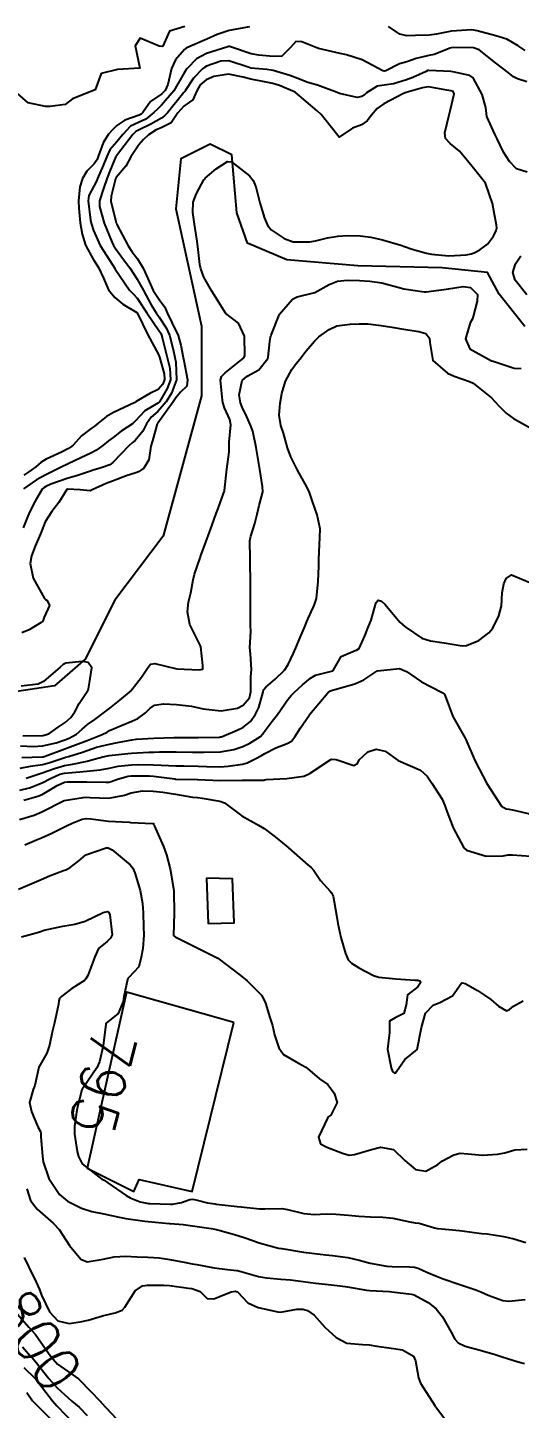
# Model space of a CAD drawing. Header units: metres. Extents: x 307586 to 320046, y 7427249 to 7434250.
# Drawn here: x 319468.6 to 319512.8, y 7428049.3 to 7428173.5 of the extents above; entities that cross this region are included whole.
import ezdxf
from ezdxf.enums import TextEntityAlignment as Align

# ---------------------------------------------------------------- set-up
doc = ezdxf.new("R2010")
doc.units = ezdxf.units.M
doc.header["$MEASUREMENT"] = 0
for name, color, linetype in [('Cotas', 45, 'Continuous'), ('Curvas de Nivel 1m', 11, 'Continuous'), ('Curvas de Nivel 5m', 15, 'Continuous'), ('Edificações', 30, 'Continuous'), ('Hidrografia', 140, 'Continuous')]:
    doc.layers.add(name, color=color, linetype=linetype)
doc.styles.add('Style-STANDARD', font='STANDARD.shx')

msp = doc.modelspace()

# ---------------------------------------------------------------- linework, layer by layer
at = {"layer": 'Curvas de Nivel 1m', "flags": 128}
for points, elevation in [([(319482.73, 7428173.65), (319481.37, 7428173.24), (319480.75, 7428171.89), (319480.74, 7428171.86), (319480.71, 7428171.84), (319480.44, 7428171.89), (319478.72, 7428172.61), (319478.27, 7428171.92), (319478.68, 7428169.91), (319476.68, 7428169.78), (319475.22, 7428169.41), (319474.66, 7428167.96), (319472.65, 7428167.13), (319471.99, 7428166.64), (319470.64, 7428166.45), (319470.21, 7428166.45), (319468.64, 7428166.77), (319467.21, 7428168.05)], 791), ([(319513.5, 7428168.66), (319512.68, 7428168.93), (319512.3, 7428169.13), (319511.83, 7428169.51), (319510.7, 7428170.39), (319509.21, 7428171.55), (319508.71, 7428171.72), (319506.88, 7428171.75), (319506.71, 7428171.73), (319506.59, 7428171.7), (319506.3, 7428171.58), (319505.16, 7428171.14), (319504.7, 7428171.05), (319503.55, 7428170.76), (319502.7, 7428170.48), (319502.04, 7428170.28), (319500.82, 7428169.65), (319500.68, 7428169.62), (319500.54, 7428169.65), (319498.7, 7428170.65), (319497.29, 7428171.1), (319496.71, 7428171.23), (319494.75, 7428171.68), (319494.71, 7428171.69), (319494.62, 7428171.72), (319493.26, 7428172.27), (319492.72, 7428172.31), (319492.24, 7428171.75), (319491.47, 7428170.99), (319490.7, 7428170.96), (319489.4, 7428171.08), (319488.7, 7428171.2), (319486.86, 7428171.82), (319486.76, 7428171.86), (319486.71, 7428171.86), (319486.68, 7428171.85), (319486.6, 7428171.82), (319485.17, 7428171.37), (319484.7, 7428171.22), (319483.8, 7428170.75), (319482.94, 7428169.86), (319482.83, 7428169.71), (319482.68, 7428169.47), (319481.74, 7428167.87), (319480.65, 7428166.58), (319480.3, 7428166.24), (319479.96, 7428165.9), (319479.24, 7428165.3), (319478.63, 7428165.04), (319477.86, 7428164.68), (319477.15, 7428163.93), (319476.61, 7428163.26), (319475.99, 7428162.55), (319475.71, 7428161.95), (319475.4, 7428161.13), (319474.89, 7428159.96), (319474.79, 7428159.73), (319474.56, 7428159.27), (319474.09, 7428158.43), (319474.03, 7428157.97), (319474.25, 7428156.23), (319474.3, 7428155.96), (319474.51, 7428155.29), (319475.13, 7428153.95), (319476.25, 7428152.16), (319476.4, 7428151.94), (319476.47, 7428151.82), (319477.77, 7428149.92), (319478.1, 7428149.58), (319478.44, 7428149.21), (319479.33, 7428147.9), (319480.41, 7428146.3), (319480.57, 7428146.05), (319480.65, 7428145.89), (319480.74, 7428145.54), (319481.16, 7428143.88), (319481.4, 7428142.92), (319481.45, 7428141.87), (319481.15, 7428141.07), (319480.45, 7428139.89), (319480.32, 7428139.77), (319479.15, 7428139.07), (319478.31, 7428138.17), (319478.04, 7428137.91), (319477, 7428137.23), (319476.28, 7428136.68), (319475.87, 7428136.36), (319475.35, 7428135.95), (319474.72, 7428135.51), (319474.27, 7428135.26), (319473.4, 7428134.83), (319472.26, 7428134.29), (319471.61, 7428133.99), (319470.25, 7428133.32), (319469.41, 7428132.85), (319468.23, 7428132.05)], 789), ([(319513.54, 7428160.53), (319512.58, 7428160.85), (319511.96, 7428161.51), (319511.42, 7428162.33), (319510.85, 7428163.53), (319510.62, 7428163.97), (319509.9, 7428165.54), (319509.83, 7428166.36), (319509.49, 7428167.54), (319508.68, 7428169.03), (319508.37, 7428169.25), (319506.86, 7428169.58), (319506.68, 7428169.6), (319506.67, 7428169.6), (319504.68, 7428169.7), (319504.6, 7428169.68), (319504.44, 7428169.6), (319503.24, 7428169.05), (319502.68, 7428168.85), (319501.52, 7428168.49), (319500.67, 7428168.36), (319500.04, 7428168.29), (319499.08, 7428167.67), (319498.86, 7428167.47), (319498.66, 7428167.34), (319498.25, 7428167.26), (319496.66, 7428167.61), (319496.44, 7428167.7), (319494.67, 7428168.38), (319493.79, 7428168.61), (319492.68, 7428169.05), (319492.18, 7428169.25), (319490.68, 7428169.69), (319490.12, 7428169.78), (319488.68, 7428169.91), (319488.52, 7428169.95), (319486.69, 7428170.57), (319485.99, 7428170.53), (319484.69, 7428170.08), (319484.53, 7428170), (319484.34, 7428169.84), (319483.53, 7428169), (319482.77, 7428167.86), (319482.73, 7428167.79), (319482.66, 7428167.72), (319481.17, 7428165.88), (319480.92, 7428165.6), (319480.64, 7428165.4), (319479.68, 7428164.85), (319478.62, 7428164.35), (319478.33, 7428164.2), (319478.06, 7428163.92), (319476.59, 7428162.02), (319476.56, 7428161.98), (319476.54, 7428161.94), (319475.96, 7428160.56), (319475.73, 7428159.95), (319475.43, 7428159.08), (319475.07, 7428157.95), (319475.06, 7428157.44), (319475.49, 7428155.95), (319476.17, 7428154.27), (319476.33, 7428153.94), (319476.49, 7428153.68), (319477.22, 7428152.67), (319477.79, 7428151.92), (319478.46, 7428150.92), (319479.02, 7428149.9), (319479.72, 7428148.6), (319480.15, 7428147.89), (319480.42, 7428147.49), (319481.06, 7428146.53), (319481.37, 7428145.88), (319481.68, 7428144.58), (319481.84, 7428143.87), (319481.94, 7428143.44), (319481.99, 7428141.87), (319481.55, 7428140.66), (319481.05, 7428139.88), (319480.31, 7428139.01), (319479.72, 7428138.49), (319479.29, 7428137.9), (319478.97, 7428137.23), (319478.28, 7428136.41), (319478.01, 7428136.18), (319477.71, 7428135.92), (319476.26, 7428134.41), (319475.98, 7428134.22), (319475.21, 7428133.95), (319474.48, 7428133.73), (319474.25, 7428133.65), (319473.01, 7428133.21), (319472.24, 7428133.02), (319470.69, 7428132.46), (319470.24, 7428132.25), (319470.08, 7428132.16), (319469.92, 7428132.01), (319469.29, 7428130.95), (319468.81, 7428130.02), (319468.62, 7428129.6), (319468.19, 7428128.54)], 788), ([(319467.95, 7428108.93), (319469.12, 7428108.85), (319469.95, 7428108.91), (319471.16, 7428109.2), (319471.96, 7428109.46), (319472.33, 7428109.61), (319472.99, 7428109.97), (319473.51, 7428110.42), (319473.98, 7428110.83), (319474.63, 7428111.3), (319475.51, 7428111.94), (319476, 7428112.31), (319476.9, 7428113.02), (319477.93, 7428113.91), (319477.97, 7428113.96), (319478.01, 7428114.01), (319478.83, 7428115.09), (319479.39, 7428115.9), (319479.66, 7428116.27), (319480.04, 7428116.33), (319482.03, 7428115.86), (319484.03, 7428115.75), (319484.37, 7428115.83), (319484.36, 7428116.16), (319484.17, 7428117.84), (319484.15, 7428117.93), (319484.07, 7428118.09), (319483.19, 7428119.85), (319482.97, 7428120.98), (319483.07, 7428121.85), (319483.27, 7428122.7), (319483.48, 7428123.85), (319483.61, 7428124.37), (319484.13, 7428125.84), (319484.14, 7428125.87), (319484.16, 7428125.95), (319484.67, 7428127.34), (319484.85, 7428127.83), (319485.21, 7428128.82), (319485.57, 7428129.83), (319485.74, 7428130.29), (319486.23, 7428131.62), (319486.28, 7428131.77), (319486.3, 7428131.82), (319486.3, 7428131.89), (319486.51, 7428133.82), (319486.72, 7428135.37), (319486.72, 7428135.81), (319486.74, 7428136.26), (319486.88, 7428137.81), (319486.79, 7428138.29), (319486.32, 7428139.33), (319486.16, 7428139.82), (319486.12, 7428140.02), (319485.96, 7428141.82), (319486.03, 7428142.15), (319486.36, 7428142.49), (319488.01, 7428143.8), (319488.15, 7428144.02), (319488.12, 7428145.79), (319487.58, 7428146.97), (319486.42, 7428147.82), (319485.16, 7428149.83), (319484.46, 7428151.1), (319484.19, 7428151.84), (319484.1, 7428152.23), (319483.91, 7428153.85), (319483.83, 7428154.52), (319483.62, 7428155.85), (319483.47, 7428156.92), (319483.49, 7428157.85), (319483.78, 7428158.62), (319484.45, 7428159.84), (319484.5, 7428159.91), (319484.57, 7428159.99), (319485.57, 7428160.84), (319486.59, 7428161.49), (319486.94, 7428161.46), (319488.57, 7428160.2), (319488.9, 7428159.79), (319489.12, 7428159.22), (319489.49, 7428157.78), (319489.91, 7428156.4), (319490.17, 7428155.77), (319490.52, 7428155.36), (319491.69, 7428154.56), (319492.5, 7428154.27), (319493.97, 7428154.26), (319494.5, 7428154.37), (319495.57, 7428154.64), (319496.51, 7428154.79), (319497.37, 7428154.83), (319498.51, 7428154.81), (319499.48, 7428154.69), (319500.51, 7428154.46), (319502.17, 7428153.96), (319502.5, 7428153.85), (319503.2, 7428153.61), (319504.49, 7428153.24), (319504.93, 7428153.15), (319506.49, 7428153.01), (319508.04, 7428153.11), (319508.49, 7428153.18), (319508.77, 7428153.27), (319509.29, 7428153.54), (319509.97, 7428154.07), (319510.51, 7428154.79), (319510.75, 7428155.29), (319510.8, 7428155.53), (319510.78, 7428155.78), (319510.54, 7428157.07), (319510.46, 7428157.53), (319510.44, 7428157.63), (319509.79, 7428159.54), (319508.59, 7428161.06), (319508.16, 7428161.56), (319507.46, 7428162.42), (319506.61, 7428163.11), (319506.2, 7428163.58), (319506.14, 7428164.07), (319506.5, 7428165.58), (319506.52, 7428165.7), (319506.65, 7428166.17), (319506.96, 7428167.58), (319506.88, 7428167.79), (319506.67, 7428167.87), (319506.32, 7428167.93), (319504.67, 7428168.21), (319504.13, 7428168.14), (319502.66, 7428167.72), (319502.41, 7428167.62), (319500.65, 7428166.69), (319500.04, 7428166.27), (319499.52, 7428165.66), (319499.15, 7428165.15), (319498.63, 7428164.8), (319497.82, 7428164.49), (319496.61, 7428163.7), (319495, 7428165.72), (319494.65, 7428166.06), (319492.66, 7428167.74), (319491.26, 7428168.35), (319490.67, 7428168.52), (319489.77, 7428168.69), (319488.67, 7428168.91), (319487.98, 7428169.1), (319486.68, 7428169.37), (319485.35, 7428169.15), (319484.67, 7428168.85), (319484.12, 7428168.4), (319483.83, 7428167.85), (319483.45, 7428167.06), (319482.65, 7428166.47), (319482.11, 7428165.87), (319481.52, 7428164.99), (319480.62, 7428164.54), (319480.16, 7428164.35), (319479.46, 7428163.9), (319479.02, 7428163.49), (319478.6, 7428163), (319477.89, 7428161.92), (319477.42, 7428161.09), (319476.56, 7428160.06), (319476.52, 7428159.99), (319476.5, 7428159.94), (319476.12, 7428158.37), (319476.09, 7428157.94), (319476.52, 7428156.09), (319476.56, 7428155.98), (319476.58, 7428155.94), (319476.62, 7428155.84), (319477.65, 7428153.92), (319477.98, 7428153.41), (319478.48, 7428152.74), (319478.98, 7428151.9), (319479.4, 7428150.96), (319479.89, 7428149.9), (319480.43, 7428149.08), (319480.94, 7428148.39), (319481.15, 7428147.88), (319481.56, 7428147.02), (319482.14, 7428145.86), (319482.39, 7428144.97), (319482.59, 7428143.86), (319482.64, 7428143.59), (319482.99, 7428141.85), (319482.91, 7428141.29), (319482.34, 7428140.74), (319481.94, 7428140.25), (319481.7, 7428139.87), (319480.3, 7428137.96), (319480.27, 7428137.92), (319480.25, 7428137.89), (319479.82, 7428136.36), (319479.69, 7428135.9), (319479.49, 7428134.67), (319479.06, 7428133.9), (319478.57, 7428133.59), (319478.25, 7428133.47), (319477.56, 7428133.24), (319476.24, 7428132.75), (319475.66, 7428132.53), (319474.41, 7428131.96), (319474.29, 7428131.9), (319474.23, 7428131.88), (319473.34, 7428131.97), (319472.23, 7428132.02), (319472.13, 7428131.98), (319471.4, 7428130.81), (319470.78, 7428130), (319470.19, 7428129.08), (319469.89, 7428128.31), (319469.77, 7428128.01), (319469.28, 7428126.9), (319468.94, 7428126.02), (319468.83, 7428125.33), (319469.1, 7428124.02), (319470.11, 7428122.18), (319470.21, 7428122.1), (319470.37, 7428122.01), (319470.56, 7428121.55), (319470.09, 7428120.49), (319469.96, 7428120.14), (319469.83, 7428120.01), (319468.75, 7428119.35), (319468.07, 7428119.09)], 787), ([(319513.5, 7428149.49), (319512.46, 7428150.83), (319512.26, 7428151.5), (319512.48, 7428152.28), (319512.98, 7428153.01)], 788), ([(319468.08, 7428107.88), (319469.94, 7428107.93), (319470, 7428107.95), (319470.17, 7428108.01), (319471.95, 7428108.65), (319472.92, 7428109), (319473.96, 7428109.41), (319475.3, 7428109.94), (319475.74, 7428110.16), (319475.97, 7428110.29), (319477.1, 7428110.79), (319477.98, 7428111.14), (319478.52, 7428111.37), (319479.21, 7428111.9), (319479.6, 7428112.29), (319480, 7428112.57), (319480.82, 7428112.7), (319482, 7428112.63), (319483.34, 7428112.5), (319484, 7428112.35), (319484.4, 7428112.24), (319486, 7428112.08), (319487.47, 7428112.32), (319488, 7428112.59), (319488.55, 7428113.24), (319488.67, 7428113.78), (319488.69, 7428115.13), (319488.74, 7428115.78), (319488.64, 7428117.2), (319488.6, 7428117.78), (319488.67, 7428119.19), (319488.66, 7428119.78), (319488.64, 7428121.25), (319488.64, 7428121.78), (319488.65, 7428123.26), (319488.65, 7428123.78), (319488.63, 7428125.31), (319488.63, 7428125.79), (319488.6, 7428127.36), (319488.68, 7428127.79), (319489.05, 7428128.92), (319489.25, 7428129.78), (319489.44, 7428130.55), (319489.75, 7428131.77), (319489.74, 7428132.27), (319489.48, 7428133.78), (319489.35, 7428134.69), (319489.17, 7428135.78), (319488.85, 7428137.23), (319488.66, 7428137.79), (319488.31, 7428138.53), (319487.91, 7428139.39), (319487.76, 7428139.8), (319487.63, 7428140.5), (319487.89, 7428141.8), (319488.36, 7428142.19), (319489.39, 7428142.75), (319490.2, 7428143.77), (319490.24, 7428143.91), (319490.4, 7428145.31), (319490.46, 7428145.71), (319490.48, 7428145.77), (319490.52, 7428145.88), (319491.25, 7428147.76), (319492.44, 7428149.1), (319492.85, 7428149.32), (319494.44, 7428149.72), (319495.72, 7428150.44), (319496.46, 7428150.72), (319497.33, 7428150.82), (319498.46, 7428150.79), (319499.38, 7428150.74), (319500.46, 7428150.57), (319501.9, 7428150.18), (319502.45, 7428150.05), (319504.28, 7428149.76), (319504.45, 7428149.76), (319506.04, 7428149.99), (319506.45, 7428150.05), (319507.78, 7428150.24), (319508.45, 7428150.15), (319509.08, 7428149.54), (319509.05, 7428148.93), (319508.69, 7428147.55), (319508.62, 7428147.35), (319508.42, 7428146.99), (319508, 7428145.56), (319508.39, 7428144.66), (319510.33, 7428143.57), (319510.37, 7428143.56), (319510.47, 7428143.53), (319511.92, 7428143.06), (319512.37, 7428142.9), (319512.99, 7428142.87)], 788), ([(319467.93, 7428106.91), (319468.86, 7428107.09), (319469.93, 7428107.26), (319470.52, 7428107.41), (319471.94, 7428107.89), (319472.01, 7428107.91), (319472.28, 7428107.98), (319473.55, 7428108.36), (319473.95, 7428108.5), (319474.8, 7428108.79), (319475.95, 7428109.07), (319476.67, 7428109.21), (319477.96, 7428109.45), (319478.36, 7428109.51), (319479.96, 7428109.6), (319481.75, 7428109.66), (319481.96, 7428109.66), (319482.16, 7428109.66), (319483.96, 7428109.68), (319485.86, 7428109.71), (319485.96, 7428109.72), (319486.04, 7428109.73), (319486.25, 7428109.81), (319487.45, 7428110.32), (319487.97, 7428110.56), (319488.65, 7428111.12), (319489.11, 7428111.78), (319489.39, 7428112.38), (319489.78, 7428113.77), (319489.83, 7428113.96), (319490.02, 7428114.21), (319490.88, 7428114.91), (319491.72, 7428115.74), (319492.05, 7428116.25), (319492.53, 7428117.26), (319492.73, 7428117.73), (319493.12, 7428118.68), (319493.57, 7428119.73), (319493.72, 7428120.1), (319494.1, 7428120.97), (319494.33, 7428121.5), (319494.42, 7428121.72), (319494.57, 7428122.17), (319494.72, 7428123.71), (319494.78, 7428125.09), (319494.79, 7428125.71), (319494.81, 7428126.35), (319494.89, 7428127.71), (319494.92, 7428128.44), (319494.65, 7428129.72), (319494.22, 7428130.9), (319493.95, 7428131.72), (319493.72, 7428132.24), (319492.89, 7428133.73), (319492.27, 7428134.94), (319491.98, 7428135.74), (319491.61, 7428137.06), (319491.39, 7428137.75), (319491.24, 7428138.68), (319491.31, 7428139.76), (319491.46, 7428140.63), (319491.81, 7428141.75), (319492.36, 7428142.79), (319492.77, 7428143.34), (319493.08, 7428143.73), (319493.65, 7428144.47), (319494.4, 7428145.34), (319494.59, 7428145.53), (319494.79, 7428145.72), (319495.71, 7428146.4), (319496.41, 7428146.71), (319497.62, 7428146.88), (319498.42, 7428146.91), (319499.19, 7428146.89), (319500.41, 7428146.74), (319501.36, 7428146.59), (319502.41, 7428146.43), (319503.8, 7428146.21), (319504.41, 7428146.03), (319504.74, 7428145.6), (319504.77, 7428145.22), (319505.05, 7428143.59), (319506.36, 7428142.47), (319506.98, 7428142.19), (319508.35, 7428141.7), (319508.68, 7428141.55), (319510.33, 7428140.25), (319510.99, 7428139.52), (319511.65, 7428138.85), (319512.31, 7428138.39), (319513.91, 7428137.48)], 789), ([(319468.17, 7428109.82), (319469.96, 7428109.86), (319470.52, 7428110), (319471.36, 7428110.6), (319471.98, 7428111.03), (319472.49, 7428111.47), (319472.86, 7428111.97), (319473.24, 7428112.73), (319474.01, 7428113.91), (319474.05, 7428113.96), (319474.08, 7428114.03), (319474.37, 7428115.95), (319474.04, 7428116.41), (319473.5, 7428116.5), (319472.04, 7428116.36), (319471.79, 7428116.24), (319471.53, 7428115.99), (319470.02, 7428114.7), (319469.56, 7428114.48), (319468.02, 7428114.3)], 786), ([(319467.9, 7428104.94), (319468.78, 7428105.15), (319469.91, 7428105.61), (319470.67, 7428106), (319471.51, 7428106.39), (319471.92, 7428106.48), (319473.3, 7428106.58), (319473.92, 7428106.64), (319475.11, 7428106.76), (319475.93, 7428106.92), (319476.74, 7428107.11), (319477.93, 7428107.23), (319478.59, 7428107.25), (319479.93, 7428107.22), (319480.62, 7428107.19), (319481.93, 7428107.14), (319482.65, 7428107.13), (319483.93, 7428107.1), (319484.68, 7428107.08), (319485.93, 7428107.04), (319486.65, 7428107.09), (319487.94, 7428107.28), (319488.34, 7428107.39), (319489.13, 7428107.78), (319489.65, 7428108.07), (319489.95, 7428108.23), (319490.94, 7428108.75), (319491.96, 7428109.14), (319492.35, 7428109.35), (319492.65, 7428109.73), (319493.16, 7428110.55), (319493.96, 7428111.72), (319493.98, 7428111.74), (319493.99, 7428111.76), (319495.61, 7428113.7), (319495.84, 7428113.87), (319496.02, 7428113.94), (319497.39, 7428114.31), (319498.03, 7428114.49), (319498.84, 7428114.85), (319500, 7428115.65), (319500.03, 7428115.67), (319500.04, 7428115.67), (319500.08, 7428115.68), (319502.05, 7428115.88), (319502.68, 7428115.61), (319504.03, 7428114.67), (319505.82, 7428113.76), (319506.01, 7428113.67), (319506.1, 7428113.57), (319506.15, 7428113.43), (319506.86, 7428111.56), (319507.96, 7428109.6), (319508, 7428109.55), (319508.03, 7428109.48), (319508.86, 7428107.54), (319509.92, 7428105.53), (319511.24, 7428103.51), (319511.65, 7428103.26), (319511.89, 7428103.22), (319512.23, 7428103.16), (319513.89, 7428102.78)], 791), ([(319468.25, 7428104.03), (319469.52, 7428104.39), (319469.9, 7428104.56), (319471.26, 7428105.35), (319471.91, 7428105.66), (319472.18, 7428105.7), (319473.91, 7428105.7), (319475.64, 7428105.67), (319475.91, 7428105.67), (319476.12, 7428105.72), (319476.67, 7428105.92), (319477.63, 7428106.2), (319477.92, 7428106.24), (319479.57, 7428106.24), (319479.92, 7428106.21), (319481.83, 7428105.95), (319481.91, 7428105.94), (319483.85, 7428105.9), (319483.91, 7428105.9), (319485.91, 7428105.81), (319487.89, 7428105.83), (319487.92, 7428105.83), (319489.85, 7428105.85), (319489.92, 7428105.86), (319490.05, 7428105.9), (319491.93, 7428106), (319493.45, 7428106.21), (319493.93, 7428106.4), (319495.86, 7428107.69), (319495.94, 7428107.72), (319496.36, 7428107.69), (319497.94, 7428107.17), (319498.26, 7428107.34), (319498.43, 7428107.67), (319499.2, 7428108.4), (319499.95, 7428108.63), (319500.75, 7428108.44), (319501.94, 7428107.62), (319503.93, 7428106.75), (319504.53, 7428106.19), (319504.97, 7428105.58), (319505.9, 7428104.13), (319506.14, 7428103.57), (319506.25, 7428103.2), (319506.87, 7428101.56), (319507.85, 7428099.76), (319508.07, 7428099.55), (319509.84, 7428098.99), (319511.37, 7428099.04), (319511.84, 7428099.12), (319512.21, 7428099.12), (319513.84, 7428099.01)], 792), ([(319467.88, 7428102.3), (319469.2, 7428102.7), (319469.88, 7428102.99), (319471.83, 7428103.98), (319471.89, 7428104), (319473.58, 7428104.28), (319473.9, 7428104.3), (319474.22, 7428104.28), (319475.9, 7428104.21), (319477.31, 7428104.5), (319477.9, 7428104.69), (319478.93, 7428104.87), (319479.9, 7428104.86), (319480.77, 7428104.75), (319481.9, 7428104.57), (319483.42, 7428104.32), (319483.9, 7428104.27), (319484.29, 7428104.23), (319485.89, 7428103.95), (319486.32, 7428103.81), (319487.88, 7428102.63), (319489.36, 7428101.78), (319489.87, 7428101.48), (319490.87, 7428100.74), (319491.85, 7428099.94), (319492.07, 7428099.74), (319493.83, 7428098.18), (319494.09, 7428097.98), (319494.34, 7428097.71), (319494.93, 7428096.82), (319495.8, 7428095.86), (319495.94, 7428095.69), (319496.07, 7428095.41), (319496.39, 7428093.68), (319496.5, 7428092.95), (319496.77, 7428091.68), (319497.18, 7428090.23), (319497.43, 7428089.67), (319497.72, 7428089.36), (319498.46, 7428088.92), (319499.71, 7428088.27), (319500.18, 7428088.12), (319501.71, 7428087.97), (319503.46, 7428087.85), (319503.71, 7428087.83), (319503.88, 7428087.77), (319503.94, 7428087.6), (319503.7, 7428087.24), (319502.78, 7428086.52), (319502.65, 7428085.61), (319502.45, 7428084.84), (319501.67, 7428084.46), (319501.15, 7428084.14), (319501.16, 7428083.63), (319501.14, 7428083.12), (319500.98, 7428081.63), (319501.29, 7428079.94), (319501.43, 7428079.62), (319501.6, 7428079.47), (319501.71, 7428079.51), (319501.79, 7428079.62), (319502.53, 7428080.7), (319503.63, 7428081.6), (319504.04, 7428083.59), (319504.39, 7428084.87), (319505.08, 7428085.58), (319505.69, 7428085.83), (319506.82, 7428086.43), (319507.61, 7428087.55), (319507.66, 7428087.6), (319507.7, 7428087.6), (319507.96, 7428087.55), (319509.08, 7428086.92), (319509.69, 7428086.49), (319510.27, 7428086.1), (319510.95, 7428085.51), (319511.68, 7428085.09), (319511.96, 7428085.21), (319512.31, 7428085.49), (319513.18, 7428085.99)], 793), ([(319468.35, 7428100.02), (319469.4, 7428100.47), (319469.85, 7428100.66), (319470.78, 7428101.08), (319471.87, 7428101.61), (319472.11, 7428101.74), (319472.6, 7428101.97), (319473.5, 7428102.34), (319473.88, 7428102.4), (319474.29, 7428102.36), (319475.88, 7428102.14), (319477.74, 7428102.05), (319477.87, 7428102.04), (319479.82, 7428101.94), (319479.87, 7428101.94), (319479.91, 7428101.93), (319479.94, 7428101.89), (319479.98, 7428101.77), (319480.81, 7428099.88), (319481.1, 7428099.13), (319481.41, 7428097.87), (319481.75, 7428095.91), (319481.75, 7428095.86), (319481.76, 7428095.82), (319481.77, 7428093.86), (319481.73, 7428091.86), (319481.75, 7428091.82), (319481.88, 7428091.73), (319483.74, 7428090.82), (319485.72, 7428089.81), (319487.71, 7428088.28), (319488.35, 7428087.78), (319489.68, 7428086.45), (319490.01, 7428085.77), (319490.39, 7428084.49), (319490.62, 7428083.76), (319490.82, 7428082.93), (319491.19, 7428081.75), (319491.62, 7428081.14), (319492.97, 7428080.36), (319493.61, 7428080.01), (319493.97, 7428079.71), (319494.85, 7428078.95), (319495.59, 7428078.44), (319496.17, 7428077.68), (319496.43, 7428076.83), (319495.86, 7428075.69), (319495.69, 7428075.56), (319495.56, 7428075.41), (319494.77, 7428073.7), (319494.93, 7428073.1), (319495.52, 7428072.81), (319496.93, 7428072.26), (319497.52, 7428072.08), (319498, 7428072.14), (319499.52, 7428072.61), (319500.34, 7428072.82), (319501.52, 7428072.61), (319502.53, 7428071.61), (319503.5, 7428070.81), (319504.42, 7428070.66), (319505.51, 7428071.26), (319505.68, 7428071.4), (319505.91, 7428071.57), (319506.95, 7428072.13), (319507.52, 7428072.26), (319508.19, 7428072.21), (319509.52, 7428072.08), (319510.86, 7428072.17), (319511.52, 7428072.31), (319512.44, 7428072.57), (319513.52, 7428072.64)], 794), ([(319468.04, 7428091.74), (319469.03, 7428092.02), (319469.59, 7428092.17), (319469.76, 7428092.23), (319470.09, 7428092.34), (319471.76, 7428092.7), (319472.85, 7428092.88), (319473.76, 7428093.16), (319475.4, 7428093.94), (319475.77, 7428094.02), (319475.9, 7428093.93), (319475.98, 7428093.72), (319476.2, 7428091.93), (319476.05, 7428091.63), (319475.74, 7428091.33), (319474.97, 7428090.7), (319474.64, 7428089.95), (319474.02, 7428088.27), (319473.84, 7428087.96), (319473.78, 7428087.88), (319473.7, 7428087.8), (319472.58, 7428087.08), (319471.68, 7428086.41), (319471.46, 7428086.2), (319471.4, 7428085.98), (319471.37, 7428085.69), (319471.01, 7428083.99), (319470.82, 7428083.17), (319470.57, 7428082), (319470.34, 7428081.28), (319469.6, 7428080.01), (319469.25, 7428078.35), (319469.1, 7428078.01), (319468.76, 7428076.83), (319468.96, 7428076.02), (319469.12, 7428075.58), (319469.54, 7428074.58), (319469.75, 7428074.21), (319469.79, 7428074), (319469.79, 7428073.74), (319469.94, 7428072), (319470.01, 7428071.49), (319470.5, 7428069.99), (319471.47, 7428068.56), (319472.19, 7428067.97), (319473.45, 7428067.34), (319474.36, 7428067.04), (319475.45, 7428066.82), (319476.83, 7428066.53), (319477.44, 7428066.4), (319479.15, 7428066.17), (319479.44, 7428066.14), (319481.34, 7428065.95), (319481.43, 7428065.95), (319482.6, 7428065.85), (319483.43, 7428065.75), (319485.12, 7428065.5), (319485.43, 7428065.44), (319485.92, 7428065.31), (319487.42, 7428064.91), (319488.26, 7428064.62), (319489.42, 7428064.2), (319491.16, 7428063.74), (319491.41, 7428063.7), (319491.46, 7428063.7), (319493.41, 7428063.36), (319494.9, 7428063.19), (319495.41, 7428063.14), (319496.01, 7428063.08), (319497.41, 7428062.89), (319498.41, 7428062.66), (319499.4, 7428062.37), (319500.92, 7428062.1), (319501.4, 7428062.07), (319502.95, 7428062.05), (319503.4, 7428062.01), (319503.72, 7428061.92), (319504.52, 7428061.58), (319505.39, 7428061.22), (319505.98, 7428060.97), (319507.38, 7428060.49), (319508.91, 7428059.98), (319509.37, 7428059.81), (319510.03, 7428059.51), (319511.36, 7428059.03), (319511.88, 7428058.97), (319513.36, 7428059.1)], 796), ([(319468.52, 7428069.06), (319468.87, 7428068.01), (319469.45, 7428067.24), (319470.91, 7428065.99), (319471.43, 7428065.42), (319472.37, 7428063.97), (319473.4, 7428062.73), (319473.94, 7428062.5), (319475.4, 7428062.73), (319476.37, 7428062.95), (319477.4, 7428063), (319478.46, 7428062.95), (319479.4, 7428062.92), (319480.42, 7428062.85), (319481.4, 7428062.72), (319482.82, 7428062.43), (319483.4, 7428062.32), (319483.81, 7428062.25), (319485.39, 7428061.95), (319486.59, 7428061.8), (319487.39, 7428061.73), (319487.47, 7428061.71), (319489.38, 7428061.17), (319490.09, 7428061.05), (319491.38, 7428060.95), (319492.24, 7428060.87), (319493.38, 7428060.72), (319494.49, 7428060.58), (319495.37, 7428060.48), (319496.71, 7428060.34), (319497.37, 7428060.26), (319499.07, 7428059.95), (319499.37, 7428059.91), (319501.16, 7428059.83), (319501.37, 7428059.81), (319503.14, 7428059.6), (319503.36, 7428059.54), (319504.62, 7428058.85), (319505.35, 7428058.27), (319505.93, 7428057.56), (319506.71, 7428056.18), (319507.02, 7428055.55), (319507.32, 7428055.22), (319507.95, 7428054.9), (319509.31, 7428054.56), (319510.66, 7428054.15), (319511.3, 7428053.94), (319512.72, 7428053.49), (319513.29, 7428053.35)], 797), ([(319468.28, 7428062.89), (319468.71, 7428062.01), (319469.37, 7428060.68), (319469.68, 7428060), (319469.86, 7428059.49), (319470.56, 7428057.99), (319471.33, 7428057.2), (319472.34, 7428056.95), (319473.33, 7428057.1), (319474.04, 7428057.25), (319475.34, 7428057.64), (319475.57, 7428057.7), (319476.48, 7428057.92), (319477.1, 7428058.16), (319477.35, 7428058.42), (319478.27, 7428059.9), (319478.92, 7428060.34), (319479.37, 7428060.41), (319480.85, 7428060.39), (319481.37, 7428060.36), (319483.07, 7428060.14), (319483.37, 7428060.09), (319484.13, 7428059.83), (319484.75, 7428059.21), (319485.36, 7428059.17), (319485.81, 7428059.35), (319486.91, 7428059.79), (319487.31, 7428059.85), (319487.36, 7428059.84), (319487.48, 7428059.79), (319488.4, 7428058.82), (319489.35, 7428058.4), (319491.1, 7428057.99), (319491.35, 7428057.98), (319492.83, 7428058.25), (319493.35, 7428058.25), (319493.77, 7428058.13), (319494.37, 7428057.7), (319495.33, 7428056.62), (319496.34, 7428055.68), (319497.31, 7428055.18), (319498.71, 7428055.05), (319499.31, 7428055.04), (319500.01, 7428054.92), (319501.31, 7428054.74), (319502.32, 7428054.59), (319503.3, 7428054.02), (319503.48, 7428053.6), (319503.75, 7428052.07), (319503.94, 7428051.59), (319505.24, 7428049.57), (319506.74, 7428047.55)], 798), ([(319467.49, 7428058.03), (319468.71, 7428056.62), (319469.27, 7428056), (319469.29, 7428055.98), (319469.31, 7428055.95), (319470.7, 7428053.99), (319471.29, 7428053.3), (319473.17, 7428051.96), (319473.27, 7428051.88), (319475.14, 7428049.93), (319475.19, 7428049.88), (319475.24, 7428049.8), (319477.02, 7428047.91)], 799), ([(319468.25, 7428052.98), (319469.27, 7428052.01), (319469.33, 7428051.94), (319470.84, 7428049.98), (319471.24, 7428049.53), (319472.77, 7428047.96)], 801), ([(319468.52, 7428050.75), (319469.05, 7428050), (319469.14, 7428049.9), (319469.24, 7428049.79), (319471.04, 7428047.98)], 802)]:
    msp.add_lwpolyline(points, dxfattribs=dict(at, elevation=elevation))
at = {"layer": 'Curvas de Nivel 5m', "flags": 128}
for points, elevation in [([(319488.55, 7428173.61), (319486.73, 7428173.29), (319485.64, 7428172.92), (319484.72, 7428172.52), (319483.18, 7428171.86), (319482.87, 7428171.71), (319482.71, 7428171.58), (319481.91, 7428170.66), (319481.55, 7428169.88), (319481.22, 7428168.43), (319480.96, 7428167.89), (319480.66, 7428167.6), (319479.64, 7428166.91), (319478.96, 7428165.91), (319478.8, 7428165.75), (319478.64, 7428165.68), (319477.34, 7428165.22), (319476.62, 7428164.73), (319476.22, 7428164.35), (319475.88, 7428163.95), (319475.38, 7428163.17), (319474.95, 7428161.96), (319474.86, 7428161.69), (319474.58, 7428161.28), (319473.91, 7428160.63), (319473.54, 7428159.97), (319473.31, 7428159.22), (319473.18, 7428157.97), (319473.21, 7428157.3), (319473.34, 7428155.97), (319473.51, 7428154.96), (319473.8, 7428153.97), (319474.48, 7428152.72), (319474.96, 7428151.96), (319475.41, 7428151), (319475.87, 7428149.95), (319476.44, 7428149.27), (319477.17, 7428148.67), (319478.42, 7428147.92), (319478.45, 7428147.89), (319479.4, 7428145.9), (319480.38, 7428144.13), (319480.47, 7428143.89), (319480.88, 7428142.4), (319480.91, 7428141.88), (319480.76, 7428141.48), (319480.34, 7428141), (319479.6, 7428140.63), (319478.36, 7428139.91), (319478.34, 7428139.89), (319478.32, 7428139.88), (319478.23, 7428139.82), (319476.31, 7428138.92), (319475.69, 7428138.57), (319474.94, 7428137.95), (319474.58, 7428137.67), (319474.3, 7428137.48), (319473.44, 7428136.81), (319472.7, 7428135.98), (319472.46, 7428135.79), (319472.27, 7428135.69), (319471.64, 7428135.36), (319470.26, 7428134.73), (319469.82, 7428134.45), (319469.33, 7428134.02), (319468.7, 7428133.58), (319468.25, 7428133.28)], 790), ([(319513.34, 7428171.49), (319512.72, 7428171.9), (319511.7, 7428172.5), (319510.73, 7428172.82), (319509.03, 7428173.25), (319508.73, 7428173.33), (319508.54, 7428173.36), (319506.73, 7428173.24), (319505.37, 7428172.95), (319504.73, 7428172.86), (319503.49, 7428172.85), (319502.72, 7428172.82), (319502.07, 7428172.97), (319501.05, 7428173.65)], 790), ([(319468.47, 7428106.02), (319469.55, 7428106.38), (319469.92, 7428106.5), (319471.03, 7428106.89), (319471.93, 7428107.15), (319472.63, 7428107.28), (319473.94, 7428107.56), (319474.25, 7428107.64), (319475.35, 7428107.94), (319475.94, 7428108.07), (319477.61, 7428108.25), (319477.95, 7428108.28), (319479.49, 7428108.35), (319479.95, 7428108.37), (319480.45, 7428108.38), (319481.95, 7428108.38), (319483.44, 7428108.36), (319483.95, 7428108.36), (319484.47, 7428108.36), (319485.95, 7428108.4), (319487.15, 7428108.6), (319487.95, 7428108.85), (319488.59, 7428109.15), (319489.54, 7428109.77), (319489.75, 7428109.99), (319489.97, 7428110.29), (319490.61, 7428111.13), (319491.07, 7428111.75), (319492.01, 7428113.08), (319492.3, 7428113.45), (319492.57, 7428113.73), (319493.33, 7428114.42), (319494.03, 7428115.02), (319494.48, 7428115.27), (319496.04, 7428115.68), (319496.07, 7428115.69), (319496.79, 7428116.95), (319498.06, 7428117.5), (319498.19, 7428117.54), (319498.41, 7428117.67), (319498.92, 7428118.81), (319499.27, 7428119.66), (319499.51, 7428120.24), (319499.89, 7428121.65), (319499.95, 7428121.82), (319500.12, 7428122.03), (319500.43, 7428121.95), (319500.75, 7428121.64), (319502.09, 7428120.05), (319502.55, 7428119.62), (319504.07, 7428118.61), (319504.84, 7428118.36), (319506.07, 7428118.18), (319507.69, 7428117.93), (319508.07, 7428117.94), (319509.2, 7428118.41), (319510.08, 7428119.08), (319510.44, 7428119.52), (319510.99, 7428120.63), (319511.23, 7428121.51), (319511.3, 7428122.69), (319511.43, 7428123.51), (319511.66, 7428123.99), (319512.14, 7428124.3), (319514.13, 7428123.48)], 790), ([(319467.79, 7428096.03), (319469.19, 7428096.63), (319469.81, 7428096.9), (319470.58, 7428097.23), (319471.82, 7428097.7), (319472.03, 7428097.77), (319472.44, 7428097.97), (319473.21, 7428098.58), (319473.83, 7428099.11), (319475.67, 7428099.76), (319475.84, 7428099.75), (319476.2, 7428099.57), (319477.83, 7428098.23), (319478.06, 7428097.91), (319478.24, 7428097.49), (319478.73, 7428095.9), (319478.93, 7428094.75), (319478.99, 7428093.9), (319479.02, 7428092.63), (319479.04, 7428091.9), (319478.96, 7428090.68), (319478.82, 7428089.9), (319478.59, 7428089.03), (319477.7, 7428088.08), (319477.62, 7428088), (319477.57, 7428087.91), (319477.26, 7428086.33), (319477.19, 7428085.91), (319476.75, 7428084.83), (319475.65, 7428083.96), (319475.62, 7428083.93), (319475.62, 7428083.89), (319475.38, 7428081.93), (319475.06, 7428080.49), (319474.81, 7428079.94), (319473.58, 7428078.15), (319473.51, 7428078.03), (319473.48, 7428077.96), (319473.08, 7428076.44), (319472.99, 7428075.97), (319472.82, 7428074.69), (319472.81, 7428073.97), (319473.06, 7428072.42), (319473.17, 7428071.96), (319473.5, 7428071.31), (319475.26, 7428069.93), (319475.43, 7428069.87), (319475.48, 7428069.85), (319475.82, 7428069.59), (319477.47, 7428068.46), (319477.82, 7428068.26), (319478.72, 7428067.89), (319479.46, 7428067.75), (319479.6, 7428067.74), (319481.46, 7428067.68), (319481.63, 7428067.69), (319482.45, 7428067.85), (319483.19, 7428068.11), (319483.47, 7428068.14), (319483.72, 7428068.09), (319484.78, 7428067.82), (319485.46, 7428067.71), (319485.57, 7428067.7), (319487.46, 7428067.47), (319487.81, 7428067.44), (319489.46, 7428067.28), (319489.94, 7428067.27), (319491.46, 7428067.3), (319491.97, 7428067.22), (319493.45, 7428066.85), (319494.39, 7428066.77), (319495.45, 7428066.82), (319496.33, 7428066.8), (319497.45, 7428066.7), (319498.4, 7428066.61), (319499.45, 7428066.56), (319500.55, 7428066.53), (319501.45, 7428066.43), (319502.97, 7428066.09), (319503.45, 7428066.01), (319503.83, 7428065.97), (319505.2, 7428065.57), (319505.44, 7428065.5), (319505.52, 7428065.49), (319507.44, 7428065.33), (319507.69, 7428065.3), (319509.44, 7428065.06), (319509.94, 7428065.01), (319511.43, 7428064.78), (319512.34, 7428064.58), (319513.42, 7428064.23)], 795), ([(319468.14, 7428054.86), (319468.87, 7428054.01), (319469.08, 7428053.79), (319469.29, 7428053.56), (319470.51, 7428051.99), (319471.26, 7428051.16), (319472.59, 7428049.97), (319473.24, 7428049.43), (319473.96, 7428048.68)], 800)]:
    msp.add_lwpolyline(points, dxfattribs=dict(at, elevation=elevation))
at = {"layer": 'Edificações'}
msp.add_lwpolyline([(319484.69, 7428097.01), (319484.83, 7428092.93), (319487.17, 7428093.01), (319487.04, 7428096.95)], close=True, dxfattribs=at)
msp.add_lwpolyline([(319487.15, 7428084.03), (319477.49, 7428086.77), (319473.95, 7428070.91), (319478.14, 7428068.82), (319478.14, 7428068.82), (319478.64, 7428069.9), (319483.4, 7428068.82), (319487.15, 7428084.03)], dxfattribs=at)
at = {"layer": 'Hidrografia'}
msp.add_lwpolyline([(319513.33, 7428146.67), (319511.02, 7428149.55), (319509.96, 7428151.5), (319505.89, 7428151.94), (319498.29, 7428152.11), (319491.92, 7428152.64), (319488.39, 7428154.15), (319487.41, 7428156.88), (319486.97, 7428162.09), (319485.03, 7428163.07), (319482.37, 7428161.74), (319481.93, 7428157.24), (319484.23, 7428146.68), (319484.23, 7428140.41), (319480.78, 7428127.78), (319476.45, 7428122.04), (319473.76, 7428116.72), (319471.02, 7428114.33), (319467.04, 7428113.71)], dxfattribs=at)

# ---------------------------------------------------------------- texts
at = {"layer": 'Cotas', "style": 'Style-STANDARD'}
for s, rotation, p in [('795', 255.8908, (319475.36, 7428078.64, 795)), ('800', 303.118, (319469.49, 7428055.43, 800))]:
    msp.add_text(s, height=4, rotation=rotation, dxfattribs=at).set_placement(p, align=Align.MIDDLE_CENTER)

doc.saveas('drawing.dxf')
